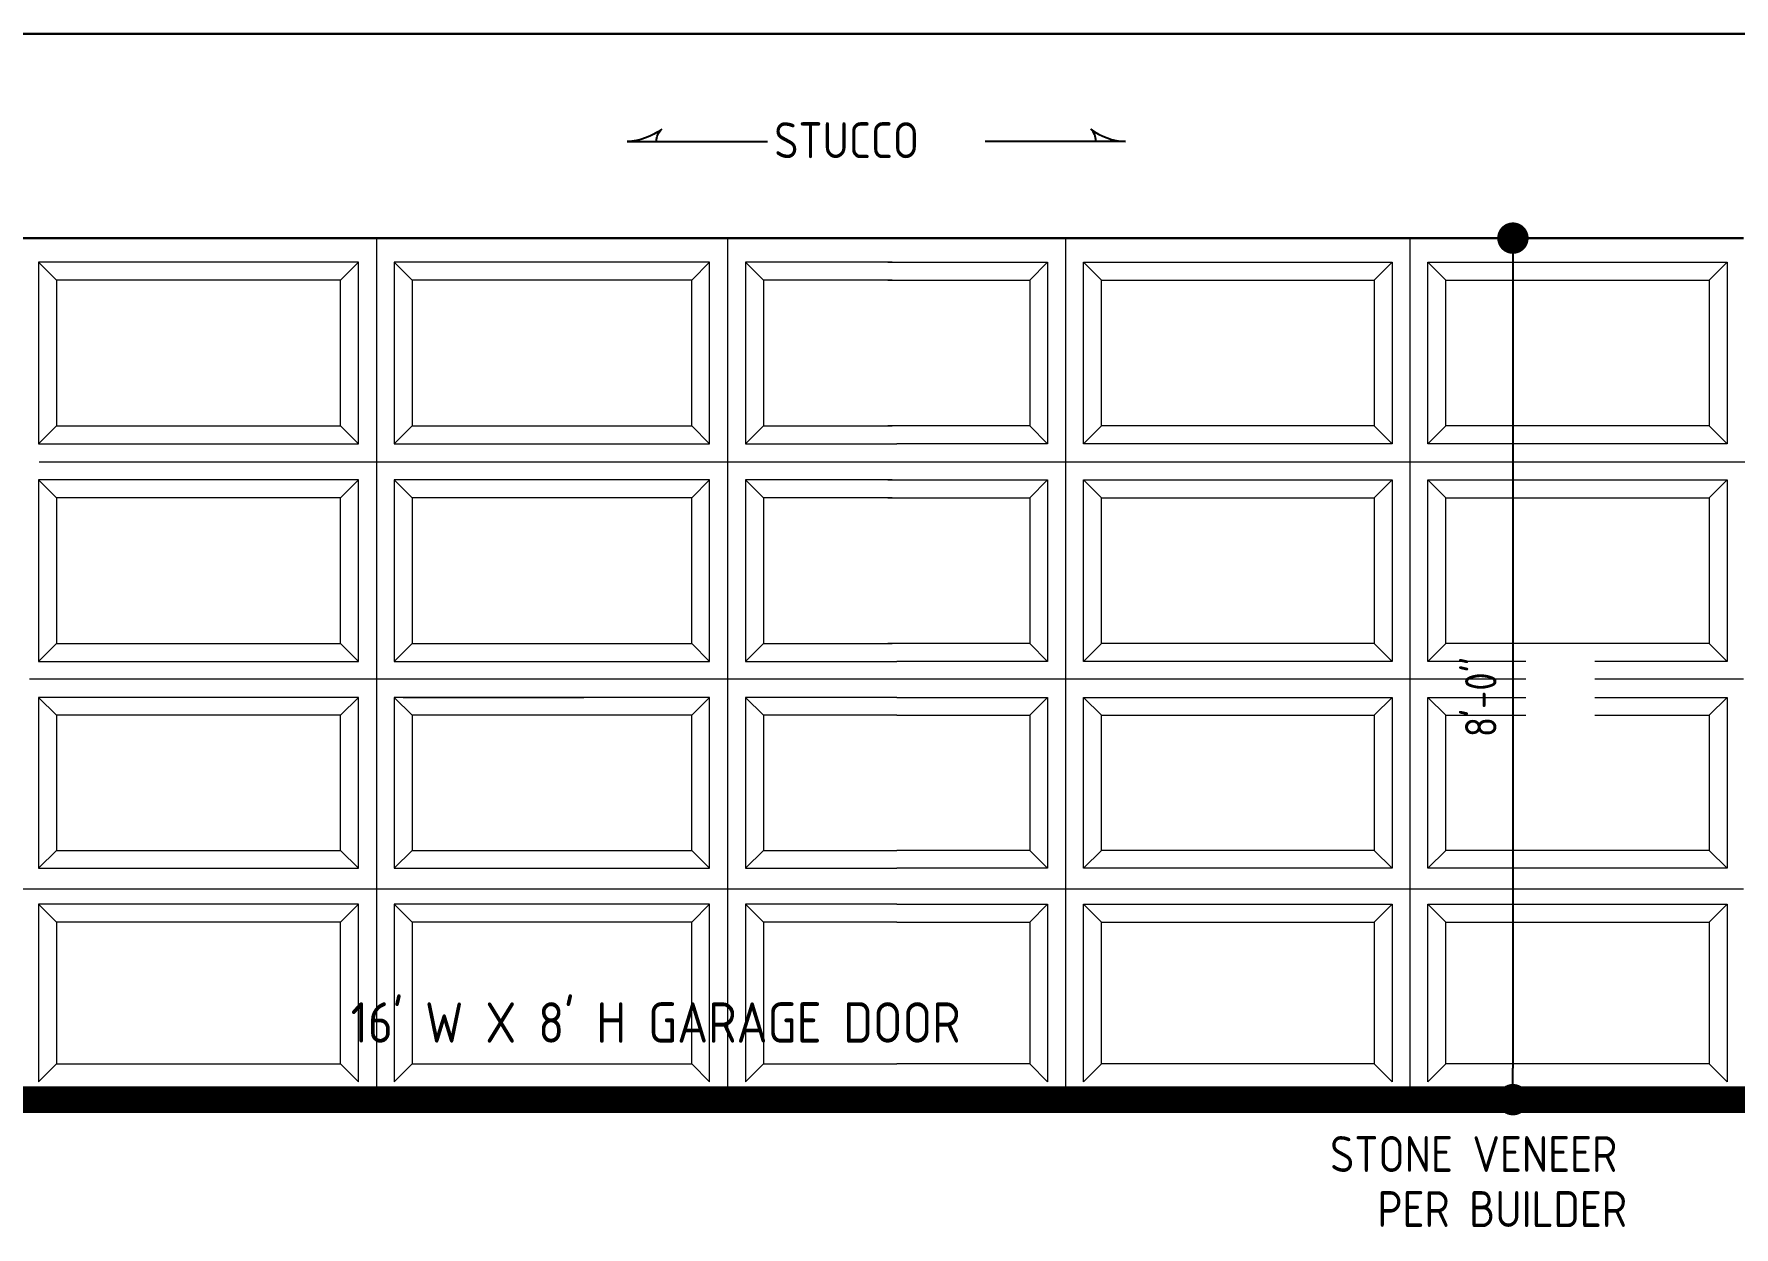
# Model space of a CAD drawing. Header units: feet. Extents: x 57903 to 63568, y -124112 to -112262.
# Drawn here: x 59517.5 to 59706.9, y -123331.3 to -123198.4 of the extents above; entities that cross this region are included whole.
import ezdxf

# ---------------------------------------------------------------- set-up
doc = ezdxf.new("R2010")
doc.units = ezdxf.units.FT
doc.header["$LTSCALE"] = 30
doc.header["$MEASUREMENT"] = 0
doc.linetypes.add('Solid', pattern=[0])
for name, color, linetype, lineweight in [('DIMS', 137, 'Continuous', 15), ('DOORTEXT', 253, 'Continuous', 20), ('L1', 251, 'Continuous', 13), ('L3', 33, 'Continuous', 0), ('WALLS', 7, 'Continuous', 60)]:
    doc.layers.add(name, color=color, linetype=linetype, lineweight=lineweight)
doc.layers.add('Elevation Text', color=4, linetype='Continuous')
doc.layers.add('TEXT', color=7, linetype='Continuous')
doc.styles.add('ARCH', font='ARCHITXT.SHX')
doc.styles.add('TEXT1', font='ARCHITXT.shx')
doc.dimstyles.new('ARCHITECTURAL', dxfattribs={"dimtxt": 3.5, "dimasz": 3.5, "dimexe": 4, "dimexo": 2, "dimgap": 1.5, "dimtad": 1, "dimdec": 1, "dimzin": 3, "dimdsep": 46, "dimlunit": 4, "dimtxsty": 'ARCH', "dimblk": 'DOT', "dimcen": 0.0625, "dimadec": 0, "dimazin": 0, "dimtfac": 1, "dimtdec": 1, "dimtix": 1, "dimtofl": 0, "dimtmove": 1, "dimatfit": 2, "dimldrblk": 'DOTSMALL', "dimfxl": 1, "dimtolj": 1, "dimtzin": 0, "dimarcsym": 0})

# ---------------------------------------------------------------- blocks, each defined once
blk = doc.blocks.new('ARW1')
at = {"layer": 'TEXT'}
for centre, radius, start, end in [((-0.29, -8.31), 8.32, 53.0891, 88.0036), ((6.09, -0.11), 2.08, 177.0242, 228.2501)]:
    blk.add_arc(centre, radius, start, end, dxfattribs=at)
blk = doc.blocks.new('_Dot')
at = {"layer": 'DIMS', "color": 0, "lineweight": -2}
blk.add_line((-0.5, 0), (-1, 0), dxfattribs=at)
at = {"layer": 'DIMS', "color": 0, "const_width": 0.5}
blk.add_lwpolyline([(-0.25, 0, 1), (0.25, 0, 1)], format="xyb", close=True, dxfattribs=at)
blk = doc.blocks.new('*D788')
at = {"layer": 'Defpoints', "color": 0, "linetype": 'Solid', "transparency": 16777216}
for p in [(59685.52, -123221.13), (59682.29, -123317.13), (59685.52, -123317.13)]:
    blk.add_point(p, dxfattribs=at)
at = {"layer": 'DIMS', "color": 0, "linetype": 'Solid', "lineweight": -2, "transparency": 16777216}
for p, q in [((59683.52, -123221.13), (59678.29, -123221.13)), ((59682.29, -123224.63), (59682.29, -123313.63)), ((59683.52, -123317.13), (59678.29, -123317.13))]:
    blk.add_line(p, q, dxfattribs=at)
at = {"layer": 'DIMS', "color": 0, "linetype": 'Solid', "lineweight": -2, "transparency": 16777216, "xscale": 3.5, "yscale": 3.5, "zscale": 3.5}
for p, rotation in [((59682.29, -123221.13), 90), ((59682.29, -123317.13), 270)]:
    blk.add_blockref('_Dot', p, dxfattribs=dict(at, rotation=rotation))
at = {"layer": 'DIMS', "color": 0, "linetype": 'Solid', "transparency": 16777216, "insert": (59678.71, -123272.27), "char_height": 3.5, "attachment_point": 5, "rotation": 90, "style": 'ARCH'}
blk.add_mtext('\\A1;8\'-0"', dxfattribs=at)
blk = doc.blocks.new('_DotSmall')
at = {"layer": 'DIMS', "color": 0, "const_width": 0.5}
blk.add_lwpolyline([(-0.0625, 0, 1), (0.0625, 0, 1)], format="xyb", close=True, dxfattribs=at)

msp = doc.modelspace()

# ---------------------------------------------------------------- linework, layer by layer
at = {"layer": 'Elevation Text', "color": 253}
for p, q in [((59583.59, -123210.35, 0.01), (59599.23, -123210.35, 0.01)), ((59639.1, -123210.35, 0.01), (59623.47, -123210.35, 0.01))]:
    msp.add_line(p, q, dxfattribs=at)
at = {"layer": 'L1'}
for p, q in [((59555.64, -123221.13, 0), (59555.64, -123317.13, 0)), ((59594.78, -123221.13, 0), (59594.78, -123317.13, 0)), ((59632.44, -123221.13, 0), (59632.44, -123317.13, 0)), ((59670.82, -123221.13, 0), (59670.82, -123317.13, 0)), ((59553.64, -123223.82, 0), (59518, -123223.82, 0)), ((59518, -123223.82, 0), (59520, -123225.82, 0)), ((59518, -123223.82, 0), (59520, -123225.82, 0)), ((59518, -123223.82, 0), (59518, -123244.06, 0)), ((59553.64, -123223.82, 0), (59551.64, -123225.82, 0)), ((59553.64, -123244.06, 0), (59553.64, -123223.82, 0)), ((59557.64, -123223.82, 0), (59559.64, -123225.82, 0)), ((59592.78, -123223.82, 0), (59557.64, -123223.82, 0)), ((59557.64, -123223.82, 0), (59559.64, -123225.82, 0)), ((59557.64, -123223.82, 0), (59557.64, -123244.06, 0)), ((59592.78, -123223.82, 0), (59590.78, -123225.82, 0)), ((59592.78, -123223.82, 0), (59590.78, -123225.82, 0)), ((59592.78, -123244.06, 0), (59592.78, -123223.82, 0)), ((59596.78, -123223.82, 0), (59598.78, -123225.82, 0)), ((59613.12, -123223.82, 0), (59596.78, -123223.82, 0)), ((59596.78, -123223.82, 0), (59598.78, -123225.82, 0)), ((59596.78, -123223.82, 0), (59596.78, -123244.06, 0)), ((59612.62, -123223.82, 0), (59630.44, -123223.82, 0)), ((59630.44, -123223.82, 0), (59628.44, -123225.82, 0)), ((59630.44, -123223.82, 0), (59628.44, -123225.82, 0)), ((59630.44, -123223.82, 0), (59630.44, -123244.06, 0)), ((59634.44, -123223.82, 0), (59636.44, -123225.82, 0)), ((59634.44, -123223.82, 0), (59668.82, -123223.82, 0)), ((59634.44, -123223.82, 0), (59636.44, -123225.82, 0)), ((59634.44, -123244.06, 0), (59634.44, -123223.82, 0)), ((59668.82, -123223.82, 0), (59666.82, -123225.82, 0)), ((59668.82, -123223.82, 0), (59666.82, -123225.82, 0)), ((59668.82, -123223.82, 0), (59668.82, -123244.06, 0)), ((59672.82, -123223.82, 0), (59674.82, -123225.82, 0)), ((59672.82, -123244.06, 0), (59672.82, -123223.82, 0)), ((59672.82, -123223.82, 0), (59706.16, -123223.82, 0)), ((59706.16, -123223.82, 0), (59704.16, -123225.82, 0)), ((59706.16, -123223.82, 0), (59706.16, -123244.06, 0)), ((59551.64, -123225.82, 0), (59520, -123225.82, 0)), ((59520, -123225.82, 0), (59520, -123242.06, 0)), ((59551.64, -123242.06, 0), (59551.64, -123225.82, 0)), ((59559.64, -123225.82, 0), (59559.64, -123242.06, 0)), ((59590.78, -123225.82, 0), (59559.64, -123225.82, 0)), ((59559.64, -123225.82, 0), (59559.64, -123242.06, 0)), ((59590.78, -123242.06, 0), (59590.78, -123225.82, 0)), ((59613.12, -123225.82, 0), (59598.78, -123225.82, 0)), ((59598.78, -123225.82, 0), (59598.78, -123242.06, 0)), ((59612.62, -123225.82, 0), (59628.44, -123225.82, 0)), ((59628.44, -123225.82, 0), (59628.44, -123242.06, 0)), ((59636.44, -123225.82, 0), (59666.82, -123225.82, 0)), ((59636.44, -123242.06, 0), (59636.44, -123225.82, 0)), ((59666.82, -123225.82, 0), (59666.82, -123242.06, 0)), ((59674.82, -123242.06, 0), (59674.82, -123225.82, 0)), ((59674.82, -123225.82, 0), (59704.16, -123225.82, 0)), ((59704.16, -123225.82, 0), (59704.16, -123242.06, 0)), ((59518, -123227.82, 0), (59518, -123244.06, 0)), ((59557.64, -123227.82, 0), (59557.64, -123244.06, 0)), ((59592.78, -123244.06, 0), (59592.78, -123227.82, 0)), ((59596.78, -123227.82, 0), (59596.78, -123244.06, 0)), ((59630.44, -123227.82, 0), (59630.44, -123244.06, 0)), ((59634.44, -123244.06, 0), (59634.44, -123227.82, 0)), ((59668.82, -123227.82, 0), (59668.82, -123244.06, 0)), ((59520, -123229.82, 0), (59520, -123242.06, 0)), ((59590.78, -123242.06, 0), (59590.78, -123229.82, 0)), ((59598.78, -123229.82, 0), (59598.78, -123242.06, 0)), ((59628.44, -123229.82, 0), (59628.44, -123242.06, 0)), ((59636.44, -123242.06, 0), (59636.44, -123229.82, 0)), ((59666.82, -123229.82, 0), (59666.82, -123242.06, 0)), ((59520, -123242.06, 0), (59518, -123244.06, 0)), ((59520, -123242.06, 0), (59518, -123244.06, 0)), ((59520, -123242.06, 0), (59551.64, -123242.06, 0)), ((59551.64, -123242.06, 0), (59553.64, -123244.06, 0)), ((59559.64, -123242.06, 0), (59557.64, -123244.06, 0)), ((59559.64, -123242.06, 0), (59557.64, -123244.06, 0)), ((59559.64, -123242.06, 0), (59590.78, -123242.06, 0)), ((59590.78, -123242.06, 0), (59592.78, -123244.06, 0)), ((59590.78, -123242.06, 0), (59592.78, -123244.06, 0)), ((59598.78, -123242.06, 0), (59596.78, -123244.06, 0)), ((59598.78, -123242.06, 0), (59596.78, -123244.06, 0)), ((59598.78, -123242.06, 0), (59613.12, -123242.06, 0)), ((59628.44, -123242.06, 0), (59612.62, -123242.06, 0)), ((59628.44, -123242.06, 0), (59630.44, -123244.06, 0)), ((59628.44, -123242.06, 0), (59630.44, -123244.06, 0)), ((59636.44, -123242.06, 0), (59634.44, -123244.06, 0)), ((59636.44, -123242.06, 0), (59634.44, -123244.06, 0)), ((59666.82, -123242.06, 0), (59636.44, -123242.06, 0)), ((59666.82, -123242.06, 0), (59668.82, -123244.06, 0)), ((59666.82, -123242.06, 0), (59668.82, -123244.06, 0)), ((59674.82, -123242.06, 0), (59672.82, -123244.06, 0)), ((59704.16, -123242.06, 0), (59674.82, -123242.06, 0)), ((59704.16, -123242.06, 0), (59706.16, -123244.06, 0)), ((59518, -123244.06, 0), (59553.64, -123244.06, 0)), ((59557.64, -123244.06, 0), (59592.78, -123244.06, 0)), ((59596.78, -123244.06, 0), (59613.62, -123244.06, 0)), ((59630.44, -123244.06, 0), (59613.62, -123244.06, 0)), ((59668.82, -123244.06, 0), (59634.44, -123244.06, 0)), ((59706.16, -123244.06, 0), (59672.82, -123244.06, 0)), ((59518.07, -123246.06, 0), (59708.19, -123246.06, 0)), ((59553.64, -123248.06, 0), (59518, -123248.06, 0)), ((59518, -123248.06, 0), (59520, -123250.06, 0)), ((59518, -123248.06, 0), (59518, -123268.3, 0)), ((59518, -123248.06, 0), (59520, -123250.06, 0)), ((59518, -123248.06, 0), (59518, -123268.3, 0)), ((59553.64, -123248.06, 0), (59551.64, -123250.06, 0)), ((59553.64, -123268.3, 0), (59553.64, -123248.06, 0)), ((59557.64, -123248.06, 0), (59559.64, -123250.06, 0)), ((59557.64, -123248.06, 0), (59557.64, -123268.3, 0)), ((59592.78, -123248.06, 0), (59557.64, -123248.06, 0)), ((59557.64, -123248.06, 0), (59559.64, -123250.06, 0)), ((59557.64, -123248.06, 0), (59557.64, -123268.3, 0)), ((59592.78, -123248.06, 0), (59590.78, -123250.06, 0)), ((59592.78, -123248.06, 0), (59590.78, -123250.06, 0)), ((59592.78, -123268.3, 0), (59592.78, -123248.06, 0)), ((59592.78, -123268.3, 0), (59592.78, -123248.06, 0)), ((59596.78, -123248.06, 0), (59598.78, -123250.06, 0)), ((59596.78, -123248.06, 0), (59596.78, -123268.3, 0)), ((59613.12, -123248.06, 0), (59596.78, -123248.06, 0)), ((59596.78, -123248.06, 0), (59598.78, -123250.06, 0)), ((59596.78, -123248.06, 0), (59596.78, -123268.3, 0)), ((59612.62, -123248.06, 0), (59630.44, -123248.06, 0)), ((59630.44, -123248.06, 0), (59628.44, -123250.06, 0)), ((59630.44, -123248.06, 0), (59628.44, -123250.06, 0)), ((59630.44, -123248.06, 0), (59630.44, -123268.3, 0)), ((59630.44, -123248.06, 0), (59630.44, -123268.3, 0)), ((59634.44, -123248.06, 0), (59636.44, -123250.06, 0)), ((59634.44, -123268.3, 0), (59634.44, -123248.06, 0)), ((59634.44, -123248.06, 0), (59668.82, -123248.06, 0)), ((59634.44, -123248.06, 0), (59636.44, -123250.06, 0)), ((59634.44, -123268.3, 0), (59634.44, -123248.06, 0)), ((59668.82, -123248.06, 0), (59666.82, -123250.06, 0)), ((59668.82, -123248.06, 0), (59666.82, -123250.06, 0)), ((59668.82, -123248.06, 0), (59668.82, -123268.3, 0)), ((59668.82, -123248.06, 0), (59668.82, -123268.3, 0)), ((59672.82, -123248.06, 0), (59674.82, -123250.06, 0)), ((59672.82, -123268.3, 0), (59672.82, -123248.06, 0)), ((59672.82, -123248.06, 0), (59706.16, -123248.06, 0)), ((59706.16, -123248.06, 0), (59704.16, -123250.06, 0)), ((59706.16, -123248.06, 0), (59706.16, -123268.3, 0)), ((59551.64, -123250.06, 0), (59520, -123250.06, 0)), ((59520, -123250.06, 0), (59520, -123266.3, 0)), ((59520, -123250.06, 0), (59520, -123266.3, 0)), ((59551.64, -123266.3, 0), (59551.64, -123250.06, 0)), ((59559.64, -123250.06, 0), (59559.64, -123266.3, 0)), ((59590.78, -123250.06, 0), (59559.64, -123250.06, 0)), ((59559.64, -123250.06, 0), (59559.64, -123266.3, 0)), ((59590.78, -123266.3, 0), (59590.78, -123250.06, 0)), ((59590.78, -123266.3, 0), (59590.78, -123250.06, 0)), ((59598.78, -123250.06, 0), (59598.78, -123266.3, 0)), ((59613.12, -123250.06, 0), (59598.78, -123250.06, 0)), ((59598.78, -123250.06, 0), (59598.78, -123266.3, 0)), ((59612.62, -123250.06, 0), (59628.44, -123250.06, 0)), ((59628.44, -123250.06, 0), (59628.44, -123266.3, 0)), ((59628.44, -123250.06, 0), (59628.44, -123266.3, 0)), ((59636.44, -123266.3, 0), (59636.44, -123250.06, 0)), ((59636.44, -123250.06, 0), (59666.82, -123250.06, 0)), ((59636.44, -123266.3, 0), (59636.44, -123250.06, 0)), ((59666.82, -123250.06, 0), (59666.82, -123266.3, 0)), ((59666.82, -123250.06, 0), (59666.82, -123266.3, 0)), ((59674.82, -123266.3, 0), (59674.82, -123250.06, 0)), ((59674.82, -123250.06, 0), (59704.16, -123250.06, 0)), ((59704.16, -123250.06, 0), (59704.16, -123266.3, 0)), ((59520, -123266.3, 0), (59518, -123268.3, 0)), ((59520, -123266.3, 0), (59518, -123268.3, 0)), ((59520, -123266.3, 0), (59551.64, -123266.3, 0)), ((59551.64, -123266.3, 0), (59553.64, -123268.3, 0)), ((59559.64, -123266.3, 0), (59557.64, -123268.3, 0)), ((59559.64, -123266.3, 0), (59557.64, -123268.3, 0)), ((59559.64, -123266.3, 0), (59590.78, -123266.3, 0)), ((59590.78, -123266.3, 0), (59592.78, -123268.3, 0)), ((59590.78, -123266.3, 0), (59592.78, -123268.3, 0)), ((59598.78, -123266.3, 0), (59596.78, -123268.3, 0)), ((59598.78, -123266.3, 0), (59596.78, -123268.3, 0)), ((59598.78, -123266.3, 0), (59613.12, -123266.3, 0)), ((59628.44, -123266.3, 0), (59612.62, -123266.3, 0)), ((59628.44, -123266.3, 0), (59630.44, -123268.3, 0)), ((59628.44, -123266.3, 0), (59630.44, -123268.3, 0)), ((59636.44, -123266.3, 0), (59634.44, -123268.3, 0)), ((59636.44, -123266.3, 0), (59634.44, -123268.3, 0)), ((59666.82, -123266.3, 0), (59636.44, -123266.3, 0)), ((59666.82, -123266.3, 0), (59668.82, -123268.3, 0)), ((59666.82, -123266.3, 0), (59668.82, -123268.3, 0)), ((59674.82, -123266.3, 0), (59672.82, -123268.3, 0)), ((59704.16, -123266.3, 0), (59674.82, -123266.3, 0)), ((59704.16, -123266.3, 0), (59706.16, -123268.3, 0)), ((59518, -123268.3, 0), (59553.64, -123268.3, 0)), ((59557.64, -123268.3, 0), (59592.78, -123268.3, 0)), ((59596.78, -123268.3, 0), (59613.62, -123268.3, 0)), ((59630.44, -123268.3, 0), (59613.62, -123268.3, 0)), ((59668.82, -123268.3, 0), (59634.44, -123268.3, 0)), ((59683.74, -123268.3, 0), (59672.82, -123268.3, 0)), ((59706.16, -123268.3, 0), (59691.4, -123268.3, 0)), ((59516.97, -123270.25, 0), (59683.74, -123270.25, 0)), ((59691.4, -123270.25, 0), (59707.97, -123270.25, 0)), ((59553.64, -123272.3, 0), (59518, -123272.3, 0)), ((59518, -123272.3, 0), (59520, -123274.3, 0)), ((59518, -123272.3, 0), (59518, -123291.35, 0)), ((59518, -123272.3, 0), (59520, -123274.3, 0)), ((59518, -123272.3, 0), (59518, -123291.35, 0)), ((59553.64, -123272.3, 0), (59551.64, -123274.3, 0)), ((59553.64, -123291.35, 0), (59553.64, -123272.3, 0)), ((59557.64, -123272.3, 0), (59559.64, -123274.3, 0)), ((59557.64, -123272.3, 0), (59557.64, -123291.35, 0)), ((59592.78, -123272.3, 0), (59557.64, -123272.3, 0)), ((59557.64, -123272.3, 0), (59559.64, -123274.3, 0)), ((59557.64, -123272.3, 0), (59557.64, -123291.35, 0)), ((59558.64, -123272.3, 0), (59578.74, -123272.3, 0)), ((59592.78, -123272.3, 0), (59590.78, -123274.3, 0)), ((59592.78, -123272.3, 0), (59590.78, -123274.3, 0)), ((59592.78, -123291.35, 0), (59592.78, -123272.3, 0)), ((59592.78, -123291.35, 0), (59592.78, -123272.3, 0)), ((59596.78, -123272.3, 0), (59598.78, -123274.3, 0)), ((59596.78, -123272.3, 0), (59596.78, -123291.35, 0)), ((59613.62, -123272.3, 0), (59596.78, -123272.3, 0)), ((59596.78, -123272.3, 0), (59598.78, -123274.3, 0)), ((59596.78, -123272.3, 0), (59596.78, -123291.35, 0)), ((59613.62, -123272.3, 0), (59630.44, -123272.3, 0)), ((59630.44, -123272.3, 0), (59628.44, -123274.3, 0)), ((59630.44, -123272.3, 0), (59628.44, -123274.3, 0)), ((59630.44, -123272.3, 0), (59630.44, -123291.35, 0)), ((59630.44, -123272.3, 0), (59630.44, -123291.35, 0)), ((59634.44, -123272.3, 0), (59636.44, -123274.3, 0)), ((59634.44, -123291.35, 0), (59634.44, -123272.3, 0)), ((59634.44, -123272.3, 0), (59668.82, -123272.3, 0)), ((59634.44, -123272.3, 0), (59636.44, -123274.3, 0)), ((59634.44, -123291.35, 0), (59634.44, -123272.3, 0)), ((59668.82, -123272.3, 0), (59666.82, -123274.3, 0)), ((59668.82, -123272.3, 0), (59666.82, -123274.3, 0)), ((59668.82, -123272.3, 0), (59668.82, -123291.35, 0)), ((59668.82, -123272.3, 0), (59668.82, -123291.35, 0)), ((59672.82, -123272.3, 0), (59674.82, -123274.3, 0)), ((59672.82, -123291.35, 0), (59672.82, -123272.3, 0)), ((59672.82, -123272.3, 0), (59683.74, -123272.3, 0)), ((59691.4, -123272.3, 0), (59706.16, -123272.3, 0)), ((59706.16, -123272.3, 0), (59704.16, -123274.3, 0)), ((59706.16, -123272.3, 0), (59706.16, -123291.35, 0)), ((59551.64, -123274.3, 0), (59520, -123274.3, 0)), ((59520, -123274.3, 0), (59520, -123289.35, 0)), ((59520, -123274.3, 0), (59520, -123289.35, 0)), ((59551.64, -123289.35, 0), (59551.64, -123274.3, 0)), ((59580.74, -123274.3, 0), (59559.64, -123274.3, 0)), ((59580.74, -123274.3, 0), (59559.64, -123274.3, 0)), ((59580.74, -123274.3, 0), (59559.64, -123274.3, 0)), ((59559.64, -123274.3, 0), (59559.64, -123289.35, 0)), ((59590.78, -123274.3, 0), (59559.64, -123274.3, 0)), ((59559.64, -123274.3, 0), (59559.64, -123289.35, 0)), ((59590.78, -123289.35, 0), (59590.78, -123274.3, 0)), ((59590.78, -123289.35, 0), (59590.78, -123274.3, 0)), ((59598.78, -123274.3, 0), (59598.78, -123289.35, 0)), ((59613.62, -123274.3, 0), (59598.78, -123274.3, 0)), ((59598.78, -123274.3, 0), (59598.78, -123289.35, 0)), ((59613.62, -123274.3, 0), (59628.44, -123274.3, 0)), ((59628.44, -123274.3, 0), (59628.44, -123289.35, 0)), ((59628.44, -123274.3, 0), (59628.44, -123289.35, 0)), ((59636.44, -123289.35, 0), (59636.44, -123274.3, 0)), ((59636.44, -123274.3, 0), (59666.82, -123274.3, 0)), ((59636.44, -123289.35, 0), (59636.44, -123274.3, 0)), ((59666.82, -123274.3, 0), (59666.82, -123289.35, 0)), ((59666.82, -123274.3, 0), (59666.82, -123289.35, 0)), ((59674.82, -123289.35, 0), (59674.82, -123274.3, 0)), ((59674.82, -123274.3, 0), (59683.74, -123274.3, 0)), ((59691.4, -123274.3, 0), (59704.16, -123274.3, 0)), ((59704.16, -123274.3, 0), (59704.16, -123289.35, 0)), ((59520, -123289.35, 0), (59518, -123291.35, 0)), ((59520, -123289.35, 0), (59518, -123291.35, 0)), ((59520, -123289.35, 0), (59551.64, -123289.35, 0)), ((59551.64, -123289.35, 0), (59553.64, -123291.35, 0)), ((59559.64, -123289.35, 0), (59557.64, -123291.35, 0)), ((59559.64, -123289.35, 0), (59557.64, -123291.35, 0)), ((59559.64, -123289.35, 0), (59590.78, -123289.35, 0)), ((59590.78, -123289.35, 0), (59592.78, -123291.35, 0)), ((59590.78, -123289.35, 0), (59592.78, -123291.35, 0)), ((59598.78, -123289.35, 0), (59596.78, -123291.35, 0)), ((59598.78, -123289.35, 0), (59596.78, -123291.35, 0)), ((59598.78, -123289.35, 0), (59613.62, -123289.35, 0)), ((59628.44, -123289.35, 0), (59613.62, -123289.35, 0)), ((59628.44, -123289.35, 0), (59630.44, -123291.35, 0)), ((59628.44, -123289.35, 0), (59630.44, -123291.35, 0)), ((59636.44, -123289.35, 0), (59634.44, -123291.35, 0)), ((59636.44, -123289.35, 0), (59634.44, -123291.35, 0)), ((59666.82, -123289.35, 0), (59636.44, -123289.35, 0)), ((59666.82, -123289.35, 0), (59668.82, -123291.35, 0)), ((59666.82, -123289.35, 0), (59668.82, -123291.35, 0)), ((59674.82, -123289.35, 0), (59672.82, -123291.35, 0)), ((59704.16, -123289.35, 0), (59674.82, -123289.35, 0)), ((59704.16, -123289.35, 0), (59706.16, -123291.35, 0)), ((59518, -123291.35, 0), (59553.64, -123291.35, 0)), ((59557.64, -123291.35, 0), (59592.78, -123291.35, 0)), ((59596.78, -123291.35, 0), (59613.62, -123291.35, 0)), ((59630.44, -123291.35, 0), (59613.62, -123291.35, 0)), ((59668.82, -123291.35, 0), (59634.44, -123291.35, 0)), ((59706.16, -123291.35, 0), (59672.82, -123291.35, 0)), ((59516.17, -123293.62, 0), (59707.97, -123293.62, 0)), ((59553.64, -123295.35, 0), (59518, -123295.35, 0)), ((59518, -123295.35, 0), (59520, -123297.35, 0)), ((59518, -123295.35, 0), (59518, -123315.13, 0)), ((59518, -123295.35, 0), (59520, -123297.35, 0)), ((59518, -123295.35, 0), (59518, -123315.13, 0)), ((59553.64, -123295.35, 0), (59551.64, -123297.35, 0)), ((59553.64, -123315.13, 0), (59553.64, -123295.35, 0)), ((59557.64, -123295.35, 0), (59559.64, -123297.35, 0)), ((59557.64, -123295.35, 0), (59557.64, -123315.13, 0)), ((59592.78, -123295.35, 0), (59557.64, -123295.35, 0)), ((59557.64, -123295.35, 0), (59559.64, -123297.35, 0)), ((59557.64, -123295.35, 0), (59557.64, -123315.13, 0)), ((59592.78, -123295.35, 0), (59590.78, -123297.35, 0)), ((59592.78, -123295.35, 0), (59590.78, -123297.35, 0)), ((59592.78, -123315.13, 0), (59592.78, -123295.35, 0)), ((59592.78, -123315.13, 0), (59592.78, -123295.35, 0)), ((59596.78, -123295.35, 0), (59598.78, -123297.35, 0)), ((59596.78, -123295.35, 0), (59596.78, -123315.13, 0)), ((59613.62, -123295.35, 0), (59596.78, -123295.35, 0)), ((59596.78, -123295.35, 0), (59598.78, -123297.35, 0)), ((59596.78, -123295.35, 0), (59596.78, -123315.13, 0)), ((59613.62, -123295.35, 0), (59630.44, -123295.35, 0)), ((59630.44, -123295.35, 0), (59628.44, -123297.35, 0)), ((59630.44, -123295.35, 0), (59628.44, -123297.35, 0)), ((59630.44, -123295.35, 0), (59630.44, -123315.13, 0)), ((59630.44, -123295.35, 0), (59630.44, -123315.13, 0)), ((59634.44, -123295.35, 0), (59636.44, -123297.35, 0)), ((59634.44, -123315.13, 0), (59634.44, -123295.35, 0)), ((59634.44, -123295.35, 0), (59668.82, -123295.35, 0)), ((59634.44, -123295.35, 0), (59636.44, -123297.35, 0)), ((59634.44, -123315.13, 0), (59634.44, -123295.35, 0)), ((59668.82, -123295.35, 0), (59666.82, -123297.35, 0)), ((59668.82, -123295.35, 0), (59666.82, -123297.35, 0)), ((59668.82, -123295.35, 0), (59668.82, -123315.13, 0)), ((59668.82, -123295.35, 0), (59668.82, -123315.13, 0)), ((59672.82, -123295.35, 0), (59674.82, -123297.35, 0)), ((59672.82, -123315.13, 0), (59672.82, -123295.35, 0)), ((59672.82, -123295.35, 0), (59706.16, -123295.35, 0)), ((59706.16, -123295.35, 0), (59704.16, -123297.35, 0)), ((59706.16, -123295.35, 0), (59706.16, -123315.13, 0)), ((59551.64, -123297.35, 0), (59520, -123297.35, 0)), ((59520, -123297.35, 0), (59520, -123313.13, 0)), ((59520, -123297.35, 0), (59520, -123313.13, 0)), ((59551.64, -123313.13, 0), (59551.64, -123297.35, 0)), ((59559.64, -123297.35, 0), (59559.64, -123313.13, 0)), ((59590.78, -123297.35, 0), (59559.64, -123297.35, 0)), ((59559.64, -123297.35, 0), (59559.64, -123313.13, 0)), ((59590.78, -123313.13, 0), (59590.78, -123297.35, 0)), ((59590.78, -123313.13, 0), (59590.78, -123297.35, 0)), ((59598.78, -123297.35, 0), (59598.78, -123313.13, 0)), ((59613.62, -123297.35, 0), (59598.78, -123297.35, 0)), ((59598.78, -123297.35, 0), (59598.78, -123313.13, 0)), ((59613.62, -123297.35, 0), (59628.44, -123297.35, 0)), ((59628.44, -123297.35, 0), (59628.44, -123313.13, 0)), ((59628.44, -123297.35, 0), (59628.44, -123313.13, 0)), ((59636.44, -123313.13, 0), (59636.44, -123297.35, 0)), ((59636.44, -123297.35, 0), (59666.82, -123297.35, 0)), ((59636.44, -123313.13, 0), (59636.44, -123297.35, 0)), ((59666.82, -123297.35, 0), (59666.82, -123313.13, 0)), ((59666.82, -123297.35, 0), (59666.82, -123313.13, 0)), ((59674.82, -123313.13, 0), (59674.82, -123297.35, 0)), ((59674.82, -123297.35, 0), (59704.16, -123297.35, 0)), ((59704.16, -123297.35, 0), (59704.16, -123313.13, 0)), ((59520, -123313.13, 0), (59518, -123315.13, 0)), ((59520, -123313.13, 0), (59551.64, -123313.13, 0)), ((59551.64, -123313.13, 0), (59553.64, -123315.13, 0)), ((59559.64, -123313.13, 0), (59557.64, -123315.13, 0)), ((59559.64, -123313.13, 0), (59557.64, -123315.13, 0)), ((59559.64, -123313.13, 0), (59590.78, -123313.13, 0)), ((59590.78, -123313.13, 0), (59592.78, -123315.13, 0)), ((59590.78, -123313.13, 0), (59592.78, -123315.13, 0)), ((59598.78, -123313.13, 0), (59596.78, -123315.13, 0)), ((59598.78, -123313.13, 0), (59596.78, -123315.13, 0)), ((59598.78, -123313.13, 0), (59613.62, -123313.13, 0)), ((59628.44, -123313.13, 0), (59613.62, -123313.13, 0)), ((59628.44, -123313.13, 0), (59630.44, -123315.13, 0)), ((59628.44, -123313.13, 0), (59630.44, -123315.13, 0)), ((59636.44, -123313.13, 0), (59634.44, -123315.13, 0)), ((59636.44, -123313.13, 0), (59634.44, -123315.13, 0)), ((59666.82, -123313.13, 0), (59636.44, -123313.13, 0)), ((59666.82, -123313.13, 0), (59668.82, -123315.13, 0)), ((59666.82, -123313.13, 0), (59668.82, -123315.13, 0)), ((59674.82, -123313.13, 0), (59672.82, -123315.13, 0)), ((59704.16, -123313.13, 0), (59674.82, -123313.13, 0))]:
    msp.add_line(p, q, dxfattribs=at)
at = {"layer": 'L1', "color": 252}
for p, q in [((59520, -123313.13, 0), (59518, -123315.13, 0)), ((59704.16, -123313.13, 0), (59706.16, -123315.13, 0))]:
    msp.add_line(p, q, dxfattribs=at)
at = {"layer": 'L3', "color": 31, "lineweight": 30}
for p, q in [((59740.97, -123198.38), (59515.97, -123198.38)), ((59707.97, -123221.13, 0), (59515.97, -123221.13, 0))]:
    msp.add_line(p, q, dxfattribs=at)
at = {"layer": 'L3', "color": 31, "lineweight": 30, "elevation": 0}
msp.add_lwpolyline([(59707.97, -123221.13), (59626.04, -123221.13)], dxfattribs=at)
at = {"layer": 'WALLS', "ltscale": 0.5, "const_width": 3, "elevation": 0}
msp.add_lwpolyline([(59228.25, -123317.13), (59749.22, -123317.13)], dxfattribs=at)

# ---------------------------------------------------------------- block references
at = {"layer": 'Elevation Text', "color": 253, "yscale": 0.8181818183511496, "zscale": 0.8181818183511496, "rotation": 180}
for p, xscale in [((59583.59, -123210.35, 0.01), -0.8181818183511496), ((59639.1, -123210.35, 0.01), 0.8181818183511496)]:
    msp.add_blockref('ARW1', p, dxfattribs=dict(at, xscale=xscale))

# ---------------------------------------------------------------- texts
at = {"layer": 'DOORTEXT', "color": 7, "style": 'TEXT1'}
msp.add_text("16' W X 8' H GARAGE DOOR", height=4.5, dxfattribs=at).set_placement((59552.78, -123310.78))
at = {"layer": 'Elevation Text', "color": 253, "style": 'TEXT1'}
msp.add_text('STUCCO', height=4, dxfattribs=at).set_placement((59599.98, -123212.22, 0.01))
at = {"layer": 'Elevation Text', "color": 7, "style": 'TEXT1'}
for s, p in [('STONE VENEER ', (59661.92, -123325.19, 0)), ('PER BUILDER ', (59667.18, -123331.32, 0))]:
    msp.add_text(s, height=4, dxfattribs=at).set_placement(p)

# ---------------------------------------------------------------- dimensions: what is measured, and where the dimension line sits
at = {"layer": 'DIMS', "linetype": 'Solid'}
dim = msp.add_linear_dim(base=(59682.29, -123317.13), p1=(59685.52, -123221.13), p2=(59685.52, -123317.13), angle=90, dimstyle='ARCHITECTURAL', dxfattribs=at)
dim.commit()
dim.dimension.update_dxf_attribs({"geometry": '*D788', "text_midpoint": (59682.29, -123272.27), "dimtype": 160})

doc.saveas('drawing.dxf')
